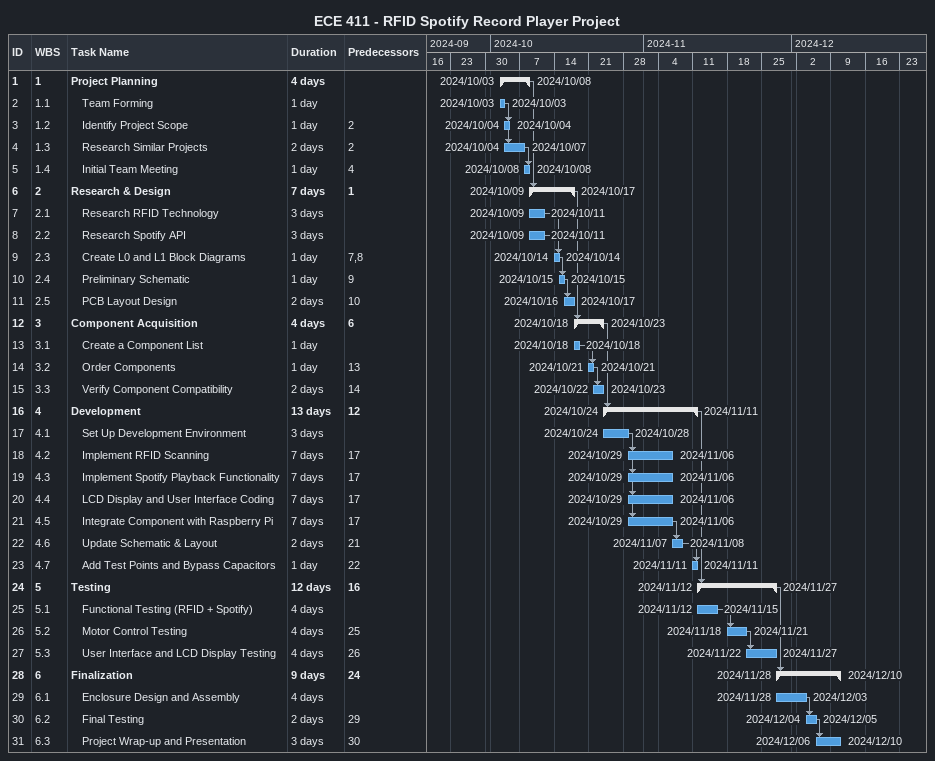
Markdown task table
ECE 411 - RFID Spotify Record Player Project

| ID | WBS | Task | Duration | Start | Finish | Predecessors |
|---|---|---|---|---|---|---|
| 1 | 1 | **Project Planning** | 4d | 2024-10-03 | 2024-10-08 |  |
| 2 | 1.1 | Team Forming | 1d | 2024-10-03 | 2024-10-03 |  |
| 3 | 1.2 | Identify Project Scope | 1d | 2024-10-04 | 2024-10-04 | 2 |
| 4 | 1.3 | Research Similar Projects | 2d | 2024-10-04 | 2024-10-07 | 2 |
| 5 | 1.4 | Initial Team Meeting | 1d | 2024-10-08 | 2024-10-08 | 4 |
| 6 | 2 | **Research & Design** | 7d | 2024-10-09 | 2024-10-17 | 1 |
| 7 | 2.1 | Research RFID Technology | 3d | 2024-10-09 | 2024-10-11 |  |
| 8 | 2.2 | Research Spotify API | 3d | 2024-10-09 | 2024-10-11 |  |
| 9 | 2.3 | Create L0 and L1 Block Diagrams | 1d | 2024-10-14 | 2024-10-14 | 7, 8 |
| 10 | 2.4 | Preliminary Schematic | 1d | 2024-10-15 | 2024-10-15 | 9 |
| 11 | 2.5 | PCB Layout Design | 2d | 2024-10-16 | 2024-10-17 | 10 |
| 12 | 3 | **Component Acquisition** | 4d | 2024-10-18 | 2024-10-23 | 6 |
| 13 | 3.1 | Create a Component List | 1d | 2024-10-18 | 2024-10-18 |  |
| 14 | 3.2 | Order Components | 1d | 2024-10-21 | 2024-10-21 | 13 |
| 15 | 3.3 | Verify Component Compatibility | 2d | 2024-10-22 | 2024-10-23 | 14 |
| 16 | 4 | **Development** | 13d | 2024-10-24 | 2024-11-11 | 12 |
| 17 | 4.1 | Set Up Development Environment | 3d | 2024-10-24 | 2024-10-28 |  |
| 18 | 4.2 | Implement RFID Scanning | 7d | 2024-10-29 | 2024-11-06 | 17 |
| 19 | 4.3 | Implement Spotify Playback Functionality | 7d | 2024-10-29 | 2024-11-06 | 17 |
| 20 | 4.4 | LCD Display and User Interface Coding | 7d | 2024-10-29 | 2024-11-06 | 17 |
| 21 | 4.5 | Integrate Component with Raspberry Pi | 7d | 2024-10-29 | 2024-11-06 | 17 |
| 22 | 4.6 | Update Schematic & Layout | 2d | 2024-11-07 | 2024-11-08 | 21 |
| 23 | 4.7 | Add Test Points and Bypass Capacitors | 1d | 2024-11-11 | 2024-11-11 | 22 |
| 24 | 5 | **Testing** | 12d | 2024-11-12 | 2024-11-27 | 16 |
| 25 | 5.1 | Functional Testing (RFID + Spotify) | 4d | 2024-11-12 | 2024-11-15 |  |
| 26 | 5.2 | Motor Control Testing | 4d | 2024-11-18 | 2024-11-21 | 25 |
| 27 | 5.3 | User Interface and LCD Display Testing | 4d | 2024-11-22 | 2024-11-27 | 26 |
| 28 | 6 | **Finalization** | 9d | 2024-11-28 | 2024-12-10 | 24 |
| 29 | 6.1 | Enclosure Design and Assembly | 4d | 2024-11-28 | 2024-12-03 |  |
| 30 | 6.2 | Final Testing | 2d | 2024-12-04 | 2024-12-05 | 29 |
| 31 | 6.3 | Project Wrap-up and Presentation | 3d | 2024-12-06 | 2024-12-10 | 30 |
